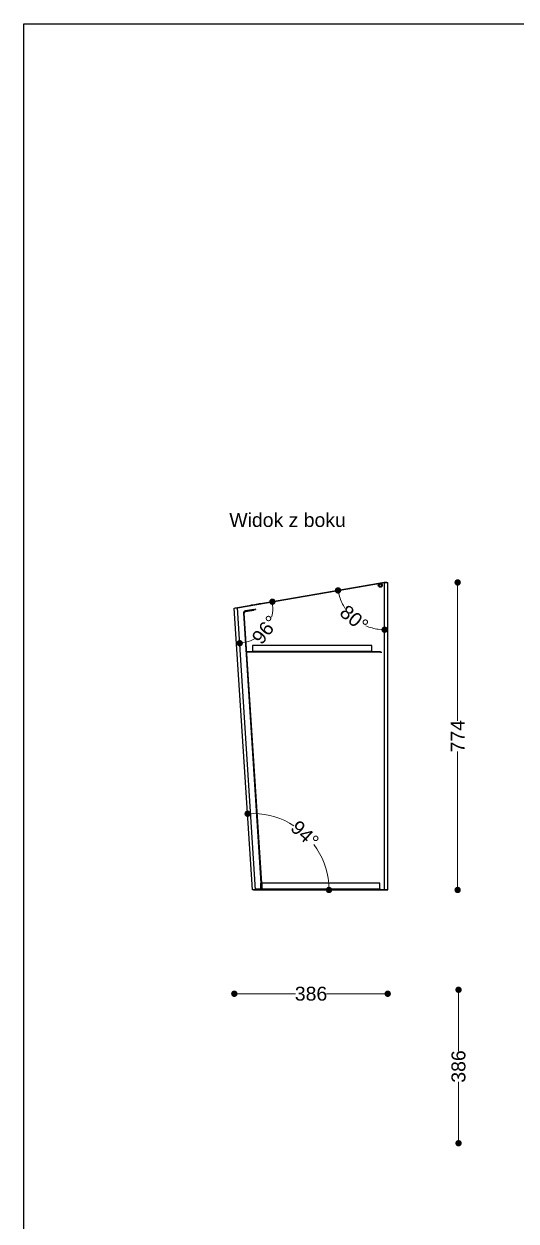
# Model space of a CAD drawing. Header units: millimetres. Extents: x 10366 to 28454, y 24552 to 29702.
# Drawn here: x 20053 to 21291, y 26678 to 29690 of the extents above; entities that cross this region are included whole.
import ezdxf

# ---------------------------------------------------------------- set-up
doc = ezdxf.new("R2010")
doc.units = ezdxf.units.MM
doc.header["$LTSCALE"] = 3
doc.layers.add('DomyÅ›lny', color=7, linetype='Continuous')
doc.styles.get("Standard").update_dxf_attribs({"font": 'arial.ttf'})
doc.dimstyles.new('MATEUSZ', dxfattribs={"dimtxt": 35, "dimasz": 16, "dimexe": 0.18, "dimexo": 0.0625, "dimgap": 0.09, "dimtad": 0, "dimdec": 0, "dimdsep": 46, "dimtxsty": 'Standard', "dimblk": 'DOT', "dimcen": 0.09, "dimse1": 1, "dimse2": 1, "dimadec": 0, "dimazin": 0, "dimtfac": 1, "dimtdec": 0, "dimtofl": 0, "dimtmove": 0, "dimatfit": 3, "dimfxl": 1, "dimtolj": 1, "dimtzin": 0, "dimlwd": 9, "dimlwe": 9, "dimarcsym": 0})

# ---------------------------------------------------------------- blocks, each defined once
blk = doc.blocks.new('_Dot')
at = {"color": 0, "linetype": 'ByBlock', "lineweight": -2}
blk.add_line((-0.5, 0), (-1, 0), dxfattribs=at)
at = {"color": 0, "linetype": 'ByBlock', "const_width": 0.5}
blk.add_lwpolyline([(-0.25, 0, 1), (0.25, 0, 1)], format="xyb", close=True, dxfattribs=at)
blk = doc.blocks.new('*D60')
at = {"color": 0, "lineweight": 9, "transparency": 16777216}
for p, q in [((20598.5, 27249.6), (20736.7, 27249.6)), ((20952.4, 27249.6), (20814.2, 27249.6))]:
    blk.add_line(p, q, dxfattribs=at)
at = {"layer": 'Defpoints', "color": 0, "transparency": 16777216}
for p in [(20968.4, 28284.5), (20582.5, 28219.5), (20968.4, 27249.6)]:
    blk.add_point(p, dxfattribs=at)
at = {"color": 0, "lineweight": 9, "transparency": 16777216, "xscale": 16, "yscale": 16, "zscale": 16, "rotation": 180}
blk.add_blockref('_Dot', (20582.5, 27249.6), dxfattribs=at)
at = {"color": 0, "lineweight": 9, "transparency": 16777216, "xscale": 16, "yscale": 16, "zscale": 16}
blk.add_blockref('_Dot', (20968.4, 27249.6), dxfattribs=at)
at = {"color": 0, "transparency": 16777216, "insert": (20775.5, 27249.6), "char_height": 35, "attachment_point": 5}
blk.add_mtext('\\A1;386', dxfattribs=at)
blk = doc.blocks.new('*D61')
at = {"color": 0, "lineweight": 9, "transparency": 16777216}
for p, q in [((21144.4, 28268.5), (21144.4, 27936.2)), ((21144.4, 27526.8), (21144.4, 27859.1))]:
    blk.add_line(p, q, dxfattribs=at)
at = {"layer": 'Defpoints', "color": 0, "transparency": 16777216}
for p in [(20968.4, 28284.5), (21144.4, 28284.5), (20968.4, 27510.8)]:
    blk.add_point(p, dxfattribs=at)
at = {"color": 0, "lineweight": 9, "transparency": 16777216, "xscale": 16, "yscale": 16, "zscale": 16}
for p, rotation in [((21144.4, 28284.5), 90), ((21144.4, 27510.8), 270)]:
    blk.add_blockref('_Dot', p, dxfattribs=dict(at, rotation=rotation))
at = {"color": 0, "transparency": 16777216, "insert": (21144.4, 27897.6), "char_height": 35, "attachment_point": 5, "rotation": 90}
blk.add_mtext('\\A1;774', dxfattribs=at)
blk = doc.blocks.new('*D62')
at = {"color": 0, "lineweight": 9, "transparency": 16777216}
for start, end in [(197.4865, 213.0561), (246.7184, 262.288)]:
    blk.add_arc((20960.7, 28284.6), 119, start, end, dxfattribs=at)
at = {"layer": 'Defpoints', "color": 0, "transparency": 16777216}
for p in [(20950.3, 28282.8), (20960.7, 28284.5), (20600.5, 28222.6), (20865.1, 28213.8), (20960.7, 27510.8)]:
    blk.add_point(p, dxfattribs=at)
at = {"color": 0, "lineweight": 9, "transparency": 16777216, "xscale": 16, "yscale": 16, "zscale": 16}
for p, rotation in [((20843.4, 28264.4), 103.6305117924853), ((20960.7, 28165.6), 356.1440061831514)]:
    blk.add_blockref('_Dot', p, dxfattribs=dict(at, rotation=rotation))
at = {"color": 0, "transparency": 16777216, "insert": (20884, 28193.6), "char_height": 35, "attachment_point": 5, "rotation": 319.8873}
blk.add_mtext('\\A1;80°', dxfattribs=at)
blk = doc.blocks.new('*D63')
at = {"color": 0, "lineweight": 9, "transparency": 16777216}
for start, end in [(57.1718, 88.9382), (4.7712, 36.5375)]:
    blk.add_arc((20628.4, 27510.8), 192.2, start, end, dxfattribs=at)
at = {"layer": 'Defpoints', "color": 0, "transparency": 16777216}
for p in [(20582.5, 28219.5), (20792.8, 27610.4), (20628.4, 27510.8), (20636.2, 27510.8), (20960.7, 27510.8)]:
    blk.add_point(p, dxfattribs=at)
at = {"color": 0, "lineweight": 9, "transparency": 16777216, "xscale": 16, "yscale": 16, "zscale": 16}
for p, rotation in [((20616, 27702.5), 181.3237550393462), ((20820.6, 27510.8), 272.3855905004741)]:
    blk.add_blockref('_Dot', p, dxfattribs=dict(at, rotation=rotation))
at = {"color": 0, "transparency": 16777216, "insert": (20759.9, 27651), "char_height": 35, "attachment_point": 5, "rotation": 316.8547}
blk.add_mtext('\\A1;94°', dxfattribs=at)
blk = doc.blocks.new('*D64')
at = {"color": 0, "lineweight": 9, "transparency": 16777216}
for start, end in [(344.3743, 359.4805), (283.9773, 299.0835)]:
    blk.add_arc((20590.2, 28220.9), 89.4, start, end, dxfattribs=at)
at = {"layer": 'Defpoints', "color": 0, "transparency": 16777216}
for p in [(20960.7, 28284.5), (20590.2, 28220.9), (20590.2, 28220.9), (20642.4, 28148.3), (20636.2, 27510.8)]:
    blk.add_point(p, dxfattribs=at)
at = {"color": 0, "lineweight": 9, "transparency": 16777216, "xscale": 16, "yscale": 16, "zscale": 16}
for p, rotation in [((20678.3, 28236), 94.61446225143763), ((20596, 28131.6), 188.8433317862967)]:
    blk.add_blockref('_Dot', p, dxfattribs=dict(at, rotation=rotation))
at = {"color": 0, "transparency": 16777216, "insert": (20660.4, 28165.5), "char_height": 35, "attachment_point": 5, "rotation": 51.7289}
blk.add_mtext('\\A1;96°', dxfattribs=at)
blk = doc.blocks.new('*D65')
at = {"color": 0, "lineweight": 9, "transparency": 16777216}
for p, q in [((21146.6, 27243.6), (21146.6, 27105.3)), ((21146.6, 26889.6), (21146.6, 27027.9))]:
    blk.add_line(p, q, dxfattribs=at)
at = {"layer": 'Defpoints', "color": 0, "transparency": 16777216}
for p in [(21335.6, 27259.6), (21146.6, 26873.6), (21335.6, 26873.6)]:
    blk.add_point(p, dxfattribs=at)
at = {"color": 0, "lineweight": 9, "transparency": 16777216, "xscale": 16, "yscale": 16, "zscale": 16}
for p, rotation in [((21146.6, 27259.6), 90), ((21146.6, 26873.6), 270)]:
    blk.add_blockref('_Dot', p, dxfattribs=dict(at, rotation=rotation))
at = {"color": 0, "transparency": 16777216, "insert": (21146.6, 27066.6), "char_height": 35, "attachment_point": 5, "rotation": 90}
blk.add_mtext('\\A1;386', dxfattribs=at)

msp = doc.modelspace()

# ---------------------------------------------------------------- linework, layer by layer
msp.add_lwpolyline([(20053.2, 24557.6), (20053.2, 29689.7), (23682, 29689.7), (23682, 24557.6)], close=True)
at = {"layer": 'DomyÅ›lny'}
for p, q in [((20590.2, 28220.9), (20960.7, 28284.5)), ((20960.7, 28284.5), (20590.2, 28220.9)), ((20950.3, 28282.8), (20600.5, 28222.6)), ((20960.7, 27510.8), (20960.7, 28284.5)), ((20968.4, 27510.8), (20968.4, 28284.5)), ((20623.1, 28225.6), (20622.9, 28226.6)), ((20624.9, 28225.9), (20624.7, 28226.9)), ((20632.2, 28227.2), (20632.1, 28228.2)), ((20635.7, 28227.8), (20635.5, 28228.8)), ((20638.9, 28228.3), (20638.7, 28229.3)), ((20648.2, 28230.9), (20648.4, 28229.9)), ((20628.4, 27510.8), (20582.5, 28219.5)), ((20636.2, 27510.8), (20590.2, 28220.9)), ((20605.3, 28206.9), (20649.4, 27527.8)), ((20651.4, 27527.8), (20607.3, 28207)), ((20631.4, 28216.8), (20610.2, 28213.1)), ((20610.5, 28211.1), (20631.7, 28214.8)), ((20631.7, 28214.8), (20631.4, 28216.8)), ((20613.6, 28110.8), (20950.3, 28110.8)), ((20613.6, 28110.8), (20613.7, 28108.8)), ((20950.3, 28108.8), (20613.7, 28108.8)), ((20628.3, 28125.8), (20628.3, 28110.8)), ((20928.3, 28125.8), (20628.3, 28125.8)), ((20928.3, 28110.8), (20628.3, 28110.8)), ((20928.3, 28110.8), (20928.3, 28125.8)), ((20950.3, 28108.8), (20950.3, 28110.8)), ((20950.3, 28108.8), (20953.4, 28108.8)), ((20630.5, 27510.8), (20636.2, 27510.8)), ((20649.1, 27512.8), (20636.2, 27512.8)), ((20636.2, 27512.8), (20636.2, 27510.8)), ((20950.3, 27510.8), (20636.2, 27510.8)), ((20636.2, 27510.8), (20960.7, 27510.8)), ((20960.7, 27510.8), (20636.2, 27510.8)), ((20648.4, 27527.8), (20648.4, 27512.8)), ((20948.4, 27527.8), (20648.4, 27527.8)), ((20948.4, 27512.8), (20648.4, 27512.8)), ((20649.1, 27512.8), (20950.3, 27512.8)), ((20649.4, 27527.8), (20649.4, 27512.8)), ((20649.4, 27512.8), (20651.4, 27512.8)), ((20651.4, 27527.8), (20651.4, 27512.8)), ((20948.4, 27512.8), (20948.4, 27527.8)), ((20950.3, 27510.8), (20950.3, 27512.8)), ((20950.3, 27510.8), (20966.4, 27510.8))]:
    msp.add_line(p, q, dxfattribs=at)
for points in [[(20960.2, 28284.5, 0), (20960.2, 28284.5, 0), (20960.2, 28284.5, 0), (20960.2, 28284.5, 0), (20960.2, 28284.5, 0), (20960.2, 28284.5, 0), (20960.2, 28284.5, 0), (20960.2, 28284.5, 0), (20960.2, 28284.5, 0), (20960.2, 28284.5, 0), (20960.2, 28284.5, 0), (20960.2, 28284.5, 0), (20960, 28284.5, 0), (20959.1, 28284.3, 0), (20950.3, 28282.8, 0)], [(20960.7, 28284.5, 0), (20966.2, 28284.5, 0), (20967.9, 28284.5, 0), (20968.3, 28284.5, 0), (20968.4, 28284.5, 0), (20968.4, 28284.5, 0), (20968.4, 28284.5, 0), (20968.4, 28284.5, 0), (20968.4, 28284.5, 0), (20968.4, 28284.5, 0), (20968.4, 28284.5, 0), (20968.4, 28284.5, 0), (20968.4, 28284.5, 0), (20968.4, 28284.5, 0), (20968.4, 28284.5, 0), (20968.4, 28284.5, 0), (20968.4, 28284.5, 0), (20968.4, 28284.5, 0), (20968.4, 28284.5, 0)], [(20966.4, 28284.5, 0), (20966.4, 28284.5, 0), (20966.4, 28284.5, 0), (20966.4, 28284.5, 0), (20966.4, 28284.5, 0), (20966.4, 28284.5, 0), (20966.4, 28284.5, 0), (20966.4, 28284.5, 0), (20966.4, 28284.5, 0), (20966.4, 28284.5, 0), (20966.4, 28284.5, 0), (20966.4, 28284.5, 0), (20966.4, 28284.5, 0), (20966.3, 28284.5, 0), (20964.8, 28284.5, 0), (20960.7, 28284.5, 0)], [(20600.5, 28222.6, 0), (20590.7, 28220.9, 0)], [(20582.5, 28219.5, 0), (20582.5, 28219.5, 0), (20582.5, 28219.5, 0), (20582.5, 28219.5, 0), (20582.5, 28219.5, 0), (20582.5, 28219.5, 0), (20582.5, 28219.5, 0), (20582.5, 28219.5, 0), (20582.5, 28219.5, 0), (20582.5, 28219.5, 0), (20582.5, 28219.5, 0), (20582.5, 28219.5, 0), (20582.6, 28219.6, 0), (20583.3, 28219.7, 0), (20590.2, 28220.9, 0)], [(20590.2, 28220.9, 0), (20584.5, 28219.9, 0)], [(20631.4, 28216.8, 0), (20637.2, 28217.8, 0)], [(20635.7, 28215.5, 0), (20631.7, 28214.8, 0)], [(20636.2, 27510.8, 0), (20628.4, 27510.8, 0)], [(20630.4, 27510.8, 0), (20630.4, 27510.8, 0), (20630.4, 27510.8, 0), (20630.4, 27510.8, 0), (20630.4, 27510.8, 0), (20630.4, 27510.8, 0), (20630.4, 27510.8, 0), (20630.4, 27510.8, 0), (20630.4, 27510.8, 0), (20630.4, 27510.8, 0), (20630.4, 27510.8, 0), (20630.5, 27510.8, 0), (20630.6, 27510.8, 0), (20631.1, 27510.8, 0), (20636.2, 27510.8, 0)], [(20966.4, 27510.8, 0), (20966.4, 27510.8, 0), (20966.4, 27510.8, 0), (20966.4, 27510.8, 0), (20966.4, 27510.8, 0), (20966.4, 27510.8, 0), (20966.4, 27510.8, 0), (20966.4, 27510.8, 0), (20966.4, 27510.8, 0), (20966.4, 27510.8, 0), (20966.4, 27510.8, 0), (20966.4, 27510.8, 0), (20966.4, 27510.8, 0), (20966.3, 27510.8, 0), (20964.8, 27510.8, 0), (20960.7, 27510.8, 0)], [(20960.7, 27510.8, 0), (20966.2, 27510.8, 0), (20967.9, 27510.8, 0), (20968.3, 27510.8, 0), (20968.4, 27510.8, 0), (20968.4, 27510.8, 0), (20968.4, 27510.8, 0), (20968.4, 27510.8, 0), (20968.4, 27510.8, 0), (20968.4, 27510.8, 0), (20968.4, 27510.8, 0), (20968.4, 27510.8, 0), (20968.4, 27510.8, 0), (20968.4, 27510.8, 0), (20968.4, 27510.8, 0), (20968.4, 27510.8, 0), (20968.4, 27510.8, 0), (20968.4, 27510.8, 0), (20968.4, 27510.8, 0)]]:
    msp.add_polyline3d(points, dxfattribs=at)
for points in [[(20634.2, 28228.5, 0), (20625.5, 28227, 0), (20623.3, 28226.7, 0), (20622.9, 28226.6, 0), (20622.9, 28226.6, 0), (20622.9, 28226.6, 0), (20622.9, 28226.6, 0), (20622.9, 28226.6, 0), (20622.9, 28226.6, 0), (20622.9, 28226.6, 0), (20622.9, 28226.6, 0), (20622.9, 28226.6, 0), (20622.9, 28226.6, 0), (20622.9, 28226.6, 0), (20622.9, 28226.6, 0), (20622.9, 28226.6, 0), (20622.9, 28226.6, 0), (20622.9, 28226.6, 0), (20622.9, 28226.6, 0), (20622.9, 28226.6, 0), (20622.9, 28226.6, 0), (20622.9, 28226.6, 0), (20622.9, 28226.6, 0), (20623, 28226.6, 0), (20623.3, 28226.6, 0), (20626.2, 28227.1, 0), (20638.1, 28229.2, 0), (20647.6, 28230.8, 0), (20648.2, 28230.9, 0), (20648.2, 28230.9, 0), (20648.2, 28230.9, 0), (20648.2, 28230.9, 0), (20648.2, 28230.9, 0), (20648.2, 28230.9, 0), (20648.2, 28230.9, 0), (20648.2, 28230.9, 0), (20648.2, 28230.9, 0), (20648.2, 28230.9, 0), (20648.2, 28230.9, 0), (20648.2, 28230.9, 0), (20648.2, 28230.9, 0), (20648.2, 28230.9, 0), (20648.2, 28230.9, 0), (20648.2, 28230.9, 0), (20648.2, 28230.9, 0), (20648.1, 28230.9, 0), (20647.8, 28230.9, 0), (20644.7, 28230.3, 0)], [(20636.9, 28229, 0), (20644.3, 28230.3, 0), (20646.1, 28230.6, 0), (20646.4, 28230.6, 0), (20646.4, 28230.6, 0), (20646.4, 28230.6, 0), (20646.4, 28230.6, 0), (20646.4, 28230.6, 0), (20646.4, 28230.6, 0), (20646.4, 28230.6, 0), (20646.4, 28230.6, 0), (20646.4, 28230.6, 0), (20646.4, 28230.6, 0), (20646.4, 28230.6, 0), (20646.4, 28230.6, 0), (20646.4, 28230.6, 0), (20646.4, 28230.6, 0), (20646.4, 28230.6, 0), (20646.4, 28230.6, 0), (20646.3, 28230.6, 0), (20646.1, 28230.6, 0), (20643.5, 28230.1, 0), (20633, 28228.3, 0), (20625.2, 28227, 0), (20624.7, 28226.9, 0), (20624.7, 28226.9, 0), (20624.7, 28226.9, 0), (20624.7, 28226.9, 0), (20624.7, 28226.9, 0), (20624.7, 28226.9, 0), (20624.7, 28226.9, 0), (20624.7, 28226.9, 0), (20624.7, 28226.9, 0), (20624.7, 28226.9, 0), (20624.7, 28226.9, 0), (20624.7, 28226.9, 0), (20624.7, 28226.9, 0), (20624.7, 28226.9, 0), (20624.7, 28226.9, 0), (20624.7, 28226.9, 0), (20624.7, 28226.9, 0), (20624.7, 28226.9, 0), (20624.8, 28226.9, 0), (20625, 28226.9, 0), (20627.6, 28227.4, 0)], [(20926.7, 27510.8, 0), (20921.2, 27510.8, 0), (20926.7, 27510.8, 0), (20932.2, 27510.8, 0)]]:
    msp.add_polyline3d(points, close=True, dxfattribs=at)
for radius in [5, 3, 3]:
    msp.add_circle((20949.7, 28277.5), radius, dxfattribs=at)
for radius in [5.89, 3.89]:
    msp.add_arc((20611.2, 28207.3), radius, 99.7745, 183.7091, dxfattribs=at)

# ---------------------------------------------------------------- texts
msp.add_text('Widok z boku', height=34.962).set_placement((20569.9, 28424.2))

# ---------------------------------------------------------------- dimensions: what is measured, and where the dimension line sits
dim = msp.add_linear_dim(base=(20968.4, 27249.6), p1=(20582.5, 28219.5), p2=(20968.4, 28284.5), dimstyle='MATEUSZ')
dim.commit()
dim.dimension.update_dxf_attribs({"geometry": '*D60', "text_midpoint": (20775.5, 27249.6)})
for base, line1, line2, picture, middle in [((20642.4, 28148.3), ((20636.2, 27510.8), (20590.2, 28220.9)), ((20960.7, 28284.5), (20590.2, 28220.9)), '*D64', (20660.4, 28165.5)), ((20865.1, 28213.8), ((20960.7, 27510.8), (20960.7, 28284.5)), ((20950.3, 28282.8), (20600.5, 28222.6)), '*D62', (20884, 28193.6)), ((20792.8, 27610.4), ((20628.4, 27510.8), (20582.5, 28219.5)), ((20960.7, 27510.8), (20636.2, 27510.8)), '*D63', (20759.9, 27651))]:
    dim = msp.add_angular_dim_2l(base=base, line1=line1, line2=line2, dimstyle='MATEUSZ')
    dim.commit()
    dim.dimension.update_dxf_attribs({"geometry": picture, "text_midpoint": middle})
for base, p1, p2, picture, middle in [((21144.4, 28284.5), (20968.4, 27510.8), (20968.4, 28284.5), '*D61', (21144.4, 27897.6)), ((21146.6, 26873.6), (21335.6, 27259.6), (21335.6, 26873.6), '*D65', (21146.6, 27066.6))]:
    dim = msp.add_linear_dim(base=base, p1=p1, p2=p2, angle=90, dimstyle='MATEUSZ')
    dim.commit()
    dim.dimension.update_dxf_attribs({"geometry": picture, "text_midpoint": middle})

doc.saveas('drawing.dxf')
